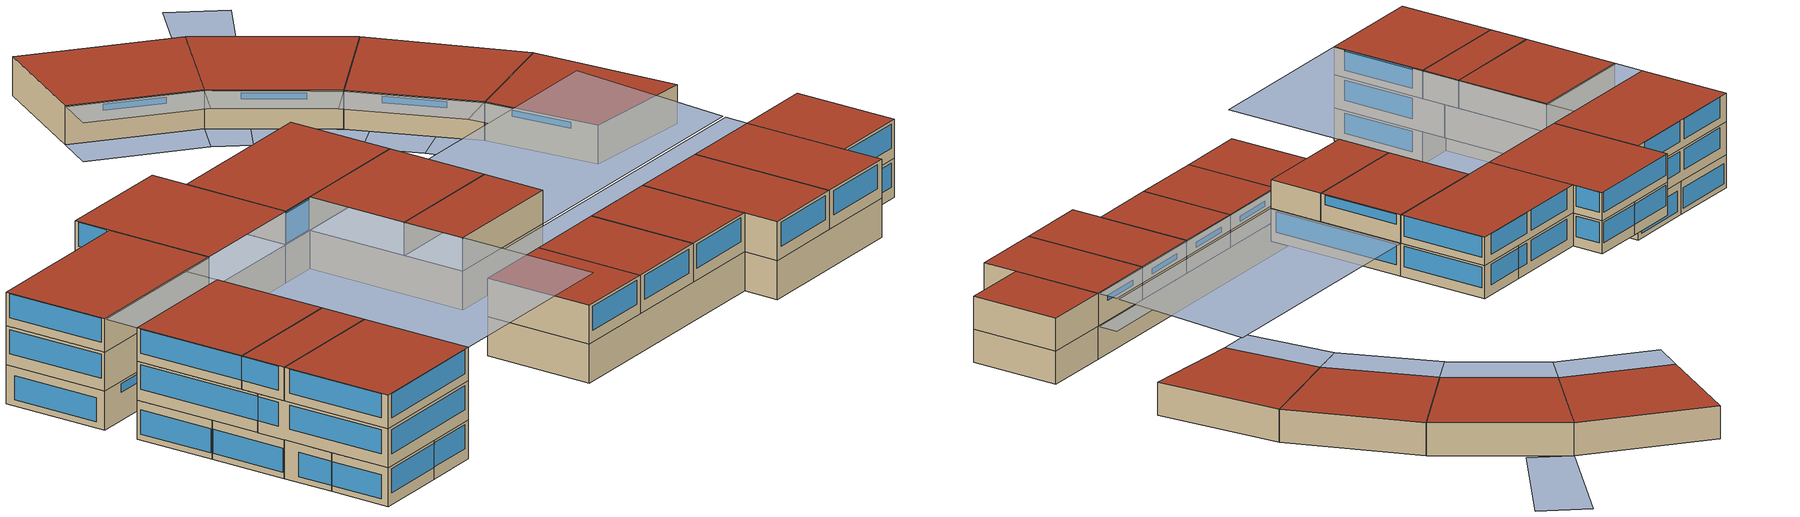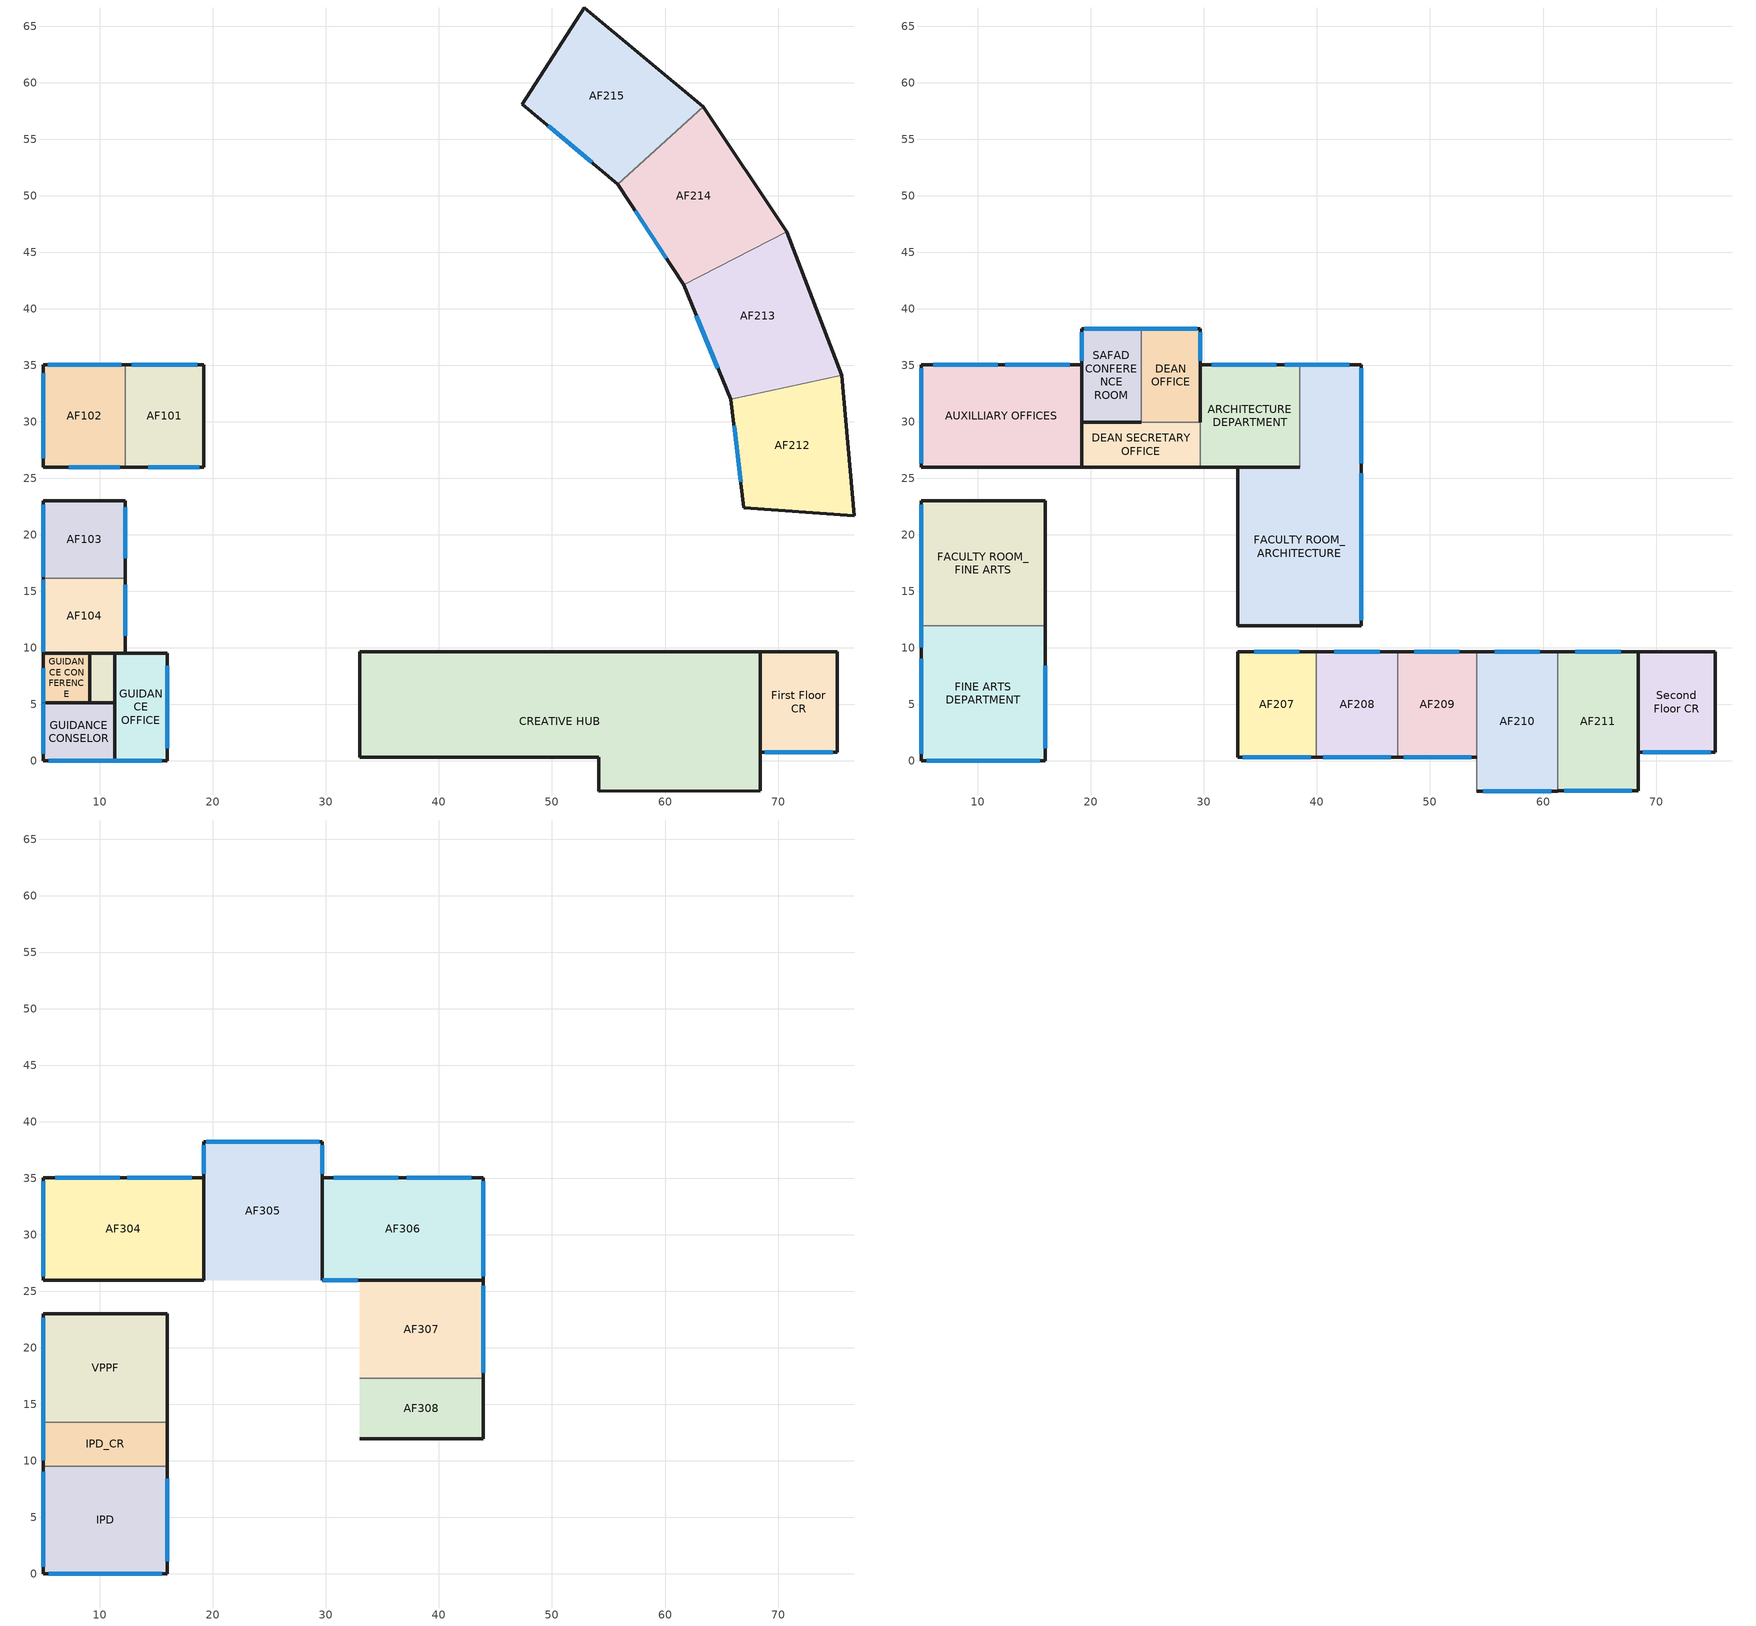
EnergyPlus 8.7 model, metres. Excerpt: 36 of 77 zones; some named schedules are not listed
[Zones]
AF101
 floor ground (SAFAD_ConcreteFloor): 19.18,35.07 19.18,25.99 12.23,25.99 12.23,35.07 z10.39
 wall outside (SAFAD_ConcreteWall): 12.23,25.99 19.18,25.99 19.18,35.07 12.23,35.07 z10.39:13.63
 wall adiabatic (SAFAD_PlyboardWall): 12.23,35.07 12.23,25.99 z10.39:13.63
 window (SAFAD_Window): 18.64,35.07 12.84,35.07 z10.89:12.89; 14.29,25.99 18.79,25.99 z12.73:13.43
 ceiling adiabatic (SAFAD_ConcreteRoof): 12.23,35.07 12.23,25.99 19.18,25.99 19.18,35.07 z13.63
AF102
 floor adiabatic (SAFAD_ConcreteFloor): 12.23,35.07 12.23,25.99 5,25.99 5,35.07 z10.39
 wall outside (SAFAD_ConcreteWall): 12.23,35.07 5,35.07 5,25.99 12.23,25.99 z10.39:13.63
 wall adiabatic (SAFAD_PlyboardWall): 12.23,25.99 12.23,35.07 z10.39:13.63
 window (SAFAD_Window): 11.88,35.07 5.38,35.07 / 5,34.29 5,26.79 z10.89:12.89; 7.26,25.99 11.76,25.99 z12.73:13.43
 ceiling adiabatic (SAFAD_ConcreteRoof): 5,35.07 5,25.99 12.23,25.99 12.23,35.07 z13.63
AF103
 floor adiabatic (SAFAD_ConcreteFloor): 12.23,23.02 12.23,16.15 5,16.15 5,23.02 z10.39
 wall outside (SAFAD_ConcreteWall): 12.23,16.15 12.23,23.02 5,23.02 5,16.15 z10.39:13.63
 wall adiabatic (SAFAD_PlyboardWall): 5,16.15 12.23,16.15 z10.39:13.63
 window (SAFAD_Window): 12.23,17.94 12.23,22.44 z12.73:13.43; 5,22.68 5,16.28 z10.89:12.89
 ceiling adiabatic (SAFAD_ConcreteRoof): 5,23.02 5,16.15 12.23,16.15 12.23,23.02 z13.63
AF104
 floor adiabatic (SAFAD_ConcreteFloor): 12.23,16.15 12.23,9.55 5,9.55 5,16.15 z10.39
 wall outside (SAFAD_ConcreteWall): 12.23,9.55 12.23,16.15 / 5,16.15 5,9.55 z10.39:13.63
 wall adiabatic (SAFAD_PlyboardWall): 12.23,16.15 5,16.15 / 5,9.55 12.23,9.55 z10.39:13.63
 window (SAFAD_Window): 12.23,11.08 12.23,15.58 z12.73:13.43; 5,16.06 5,9.66 z10.89:12.89
 ceiling adiabatic (SAFAD_ConcreteRoof): 5,16.15 5,9.55 12.23,9.55 12.23,16.15 z13.63
CREATIVE HUB
 floor adiabatic (SAFAD_ConcreteFloor): 68.43,9.66 68.43,-2.66 54.16,-2.66 54.16,0.33 32.98,0.33 32.98,9.66 z10.39
 wall outside (SAFAD_ConcreteWall): 68.43,-2.66 68.43,9.66 32.98,9.66 32.98,0.33 54.16,0.33 54.16,-2.66 68.43,-2.66 z10.39:13.63
 ceiling adiabatic (SAFAD_ConcreteRoof): 32.98,9.66 32.98,0.33 54.16,0.33 54.16,-2.66 68.43,-2.66 68.43,9.66 z13.63
AF215
 floor adiabatic (SAFAD_ConcreteFloor): 63.39,57.88 55.82,51.03 47.37,58.12 52.86,66.62 z10.87
 wall outside (SAFAD_ConcreteWall): 63.39,57.88 52.86,66.62 47.37,58.12 55.82,51.03 z10.87:14.11
 wall adiabatic (SAFAD_PlyboardWall): 55.82,51.03 63.39,57.88 z10.87:14.11
 window (SAFAD_Window): 49.68,56.18 53.51,52.97 z13.37:13.87
 roof outside (SAFAD_ConcreteRoof): 52.86,66.62 47.37,58.12 55.82,51.03 63.39,57.88 z14.11
AF214
 floor adiabatic (SAFAD_ConcreteFloor): 63.39,57.88 70.78,46.8 61.64,42.13 55.82,51.03 z10.87
 wall outside (SAFAD_ConcreteWall): 70.78,46.8 63.39,57.88 / 55.82,51.03 61.64,42.13 z10.87:14.11
 wall adiabatic (SAFAD_PlyboardWall): 61.64,42.13 70.78,46.8 / 63.39,57.88 55.82,51.03 z10.87:14.11
 window (SAFAD_Window): 57.36,48.67 60.1,44.49 z13.37:13.87
 roof outside (SAFAD_ConcreteRoof): 55.82,51.03 61.64,42.13 70.78,46.8 63.39,57.88 z14.11
AF213
 floor adiabatic (SAFAD_ConcreteFloor): 70.78,46.8 75.65,34.15 65.83,32 61.64,42.13 z10.87
 wall outside (SAFAD_ConcreteWall): 75.65,34.15 70.78,46.8 / 61.64,42.13 65.83,32 z10.87:14.11
 wall adiabatic (SAFAD_PlyboardWall): 65.83,32 75.65,34.15 / 70.78,46.8 61.64,42.13 z10.87:14.11
 window (SAFAD_Window): 62.78,39.38 64.69,34.75 z13.37:13.87
 roof outside (SAFAD_ConcreteRoof): 61.64,42.13 65.83,32 75.65,34.15 70.78,46.8 z14.11
AF212
 floor adiabatic (SAFAD_ConcreteFloor): 75.65,34.15 76.74,21.69 66.98,22.39 65.83,32 z10.87
 wall outside (SAFAD_ConcreteWall): 65.83,32 66.98,22.39 76.74,21.69 75.65,34.15 z10.87:14.11
 wall adiabatic (SAFAD_PlyboardWall): 75.65,34.15 65.83,32 z10.87:14.11
 window (SAFAD_Window): 66.1,29.67 66.7,24.71 z13.37:13.87
 roof outside (SAFAD_ConcreteRoof): 65.83,32 66.98,22.39 76.74,21.69 75.65,34.15 z14.11
GUIDANCE OFFICE
 floor adiabatic (SAFAD_ConcreteFloor): 15.95,9.55 15.95,0 11.31,0 11.31,9.55 z10.39
 wall outside (SAFAD_ConcreteWall): 11.31,0 15.95,0 15.95,9.55 11.31,9.55 z10.39:13.63
 wall outside (SAFAD_PlyboardWall): 11.31,9.55 11.31,0 z10.39:13.63
 window (SAFAD_Window): 15.95,1.12 15.95,8.42 / 11.33,0 15.48,0 z11.39:13.39
 roof outside (SAFAD_ConcreteRoof): 11.31,9.55 11.31,0 15.95,0 15.95,9.55 z13.63
CLINIC
 floor adiabatic (SAFAD_ConcreteFloor): 11.31,9.55 11.31,5.17 9.12,5.17 9.12,9.55 z10.39
 wall outside (SAFAD_PlyboardWall): 9.12,5.17 11.31,5.17 11.31,9.55 9.12,9.55 9.12,5.17 z10.39:13.63
 roof outside (SAFAD_ConcreteRoof): 9.12,9.55 9.12,5.17 11.31,5.17 11.31,9.55 z13.63
GUIDANCE CONFERENCE
 floor adiabatic (SAFAD_ConcreteFloor): 9.12,9.55 9.12,5.17 5,5.17 5,9.55 z10.39
 wall outside (SAFAD_PlyboardWall): 5,5.17 9.12,5.17 9.12,9.55 5,9.55 z10.39:13.63
 wall outside (SAFAD_ConcreteWall): 5,9.55 5,5.17 z10.39:13.63
 window (SAFAD_Window): 5,8.21 5,5.21 z10.89:12.89
 roof outside (SAFAD_ConcreteRoof): 5,9.55 5,5.17 9.12,5.17 9.12,9.55 z13.63
GUIDANCE CONSELOR
 floor adiabatic (SAFAD_ConcreteFloor): 11.31,5.17 11.31,0 5,0 5,5.17 z10.39
 wall outside (SAFAD_PlyboardWall): 11.31,0 11.31,5.17 5,5.17 z10.39:13.63
 wall outside (SAFAD_ConcreteWall): 5,5.17 5,0 11.31,0 z10.39:13.63
 window (SAFAD_Window): 5.48,0 11.3,0 z11.39:13.39; 5,5.13 5,0.63 z10.89:12.89
 roof outside (SAFAD_ConcreteRoof): 5,5.17 5,0 11.31,0 11.31,5.17 z13.63
First Floor CR
 floor ground (SAFAD_ConcreteFloor): 75.22,9.66 75.22,0.77 68.43,0.77 68.43,9.66 z10.39
 wall outside (SAFAD_ConcreteWall): 68.43,0.77 75.22,0.77 75.22,9.66 68.43,9.66 z10.39:13.63
 wall adiabatic (SAFAD_PlyboardWall): 68.43,9.66 68.43,0.77 z10.39:13.63
 window (SAFAD_Window): 68.82,0.77 74.82,0.77 z11.39:13.39
 roof outside (SAFAD_ConcreteRoof): 68.43,9.66 68.43,0.77 75.22,0.77 75.22,9.66 z13.63
AF211
 floor adiabatic (SAFAD_ConcreteFloor): 68.43,9.66 68.43,-2.66 61.29,-2.66 61.29,9.66 z13.63
 wall outside (SAFAD_ConcreteWall): 61.29,-2.66 68.43,-2.66 68.43,9.66 61.29,9.66 z13.63:16.87
 wall adiabatic (SAFAD_PlyboardWall): 61.29,9.66 61.29,-2.66 z13.63:16.87
 window (SAFAD_Window): 66.86,9.66 62.86,9.66 z15.63:16.13; 61.86,-2.66 67.86,-2.66 z14.63:16.63
 roof outside (SAFAD_ConcreteRoof): 61.29,9.66 61.29,-2.66 68.43,-2.66 68.43,9.66 z16.87
AF210
 floor adiabatic (SAFAD_ConcreteFloor): 61.29,9.66 61.29,-2.66 54.16,-2.66 54.16,9.66 z13.63
 wall outside (SAFAD_ConcreteWall): 54.16,-2.66 61.29,-2.66 / 61.29,9.66 54.16,9.66 z13.63:16.87
 wall adiabatic (SAFAD_PlyboardWall): 61.29,-2.66 61.29,9.66 / 54.16,9.66 54.16,-2.66 z13.63:16.87
 window (SAFAD_Window): 59.73,9.66 55.73,9.66 z15.63:16.13; 54.73,-2.66 60.73,-2.66 z14.63:16.63
 roof outside (SAFAD_ConcreteRoof): 54.16,9.66 54.16,-2.66 61.29,-2.66 61.29,9.66 z16.87
AF209
 floor adiabatic (SAFAD_ConcreteFloor): 54.16,9.66 54.16,0.33 47.16,0.33 47.16,9.66 z13.63
 wall outside (SAFAD_ConcreteWall): 54.16,9.66 47.16,9.66 / 47.16,0.33 54.16,0.33 z13.63:16.87
 wall adiabatic (SAFAD_PlyboardWall): 54.16,0.33 54.16,9.66 / 47.16,9.66 47.16,0.33 z13.63:16.87
 window (SAFAD_Window): 52.59,9.66 48.59,9.66 z15.63:16.13; 47.66,0.33 53.66,0.33 z14.63:16.63
 roof outside (SAFAD_ConcreteRoof): 47.16,9.66 47.16,0.33 54.16,0.33 54.16,9.66 z16.87
AF208
 floor adiabatic (SAFAD_ConcreteFloor): 47.16,9.66 47.16,0.33 39.93,0.33 39.93,9.66 z13.63
 wall outside (SAFAD_ConcreteWall): 47.16,9.66 39.93,9.66 / 39.93,0.33 47.16,0.33 z13.63:16.87
 wall adiabatic (SAFAD_PlyboardWall): 47.16,0.33 47.16,9.66 / 39.93,9.66 39.93,0.33 z13.63:16.87
 window (SAFAD_Window): 45.54,9.66 41.54,9.66 z15.63:16.13; 40.55,0.33 46.55,0.33 z14.63:16.63
 roof outside (SAFAD_ConcreteRoof): 39.93,9.66 39.93,0.33 47.16,0.33 47.16,9.66 z16.87
AF207
 floor adiabatic (SAFAD_ConcreteFloor): 39.93,9.66 39.93,0.33 32.98,0.33 32.98,9.66 z13.63
 wall outside (SAFAD_ConcreteWall): 39.93,9.66 32.98,9.66 32.98,0.33 39.93,0.33 z13.63:16.87
 wall adiabatic (SAFAD_PlyboardWall): 39.93,0.33 39.93,9.66 z13.63:16.87
 window (SAFAD_Window): 38.45,9.66 34.45,9.66 z15.63:16.13; 33.45,0.33 39.45,0.33 z14.63:16.63
 roof outside (SAFAD_ConcreteRoof): 32.98,9.66 32.98,0.33 39.93,0.33 39.93,9.66 z16.87
FINE ARTS DEPARTMENT
 floor adiabatic (SAFAD_ConcreteFloor): 15.95,11.95 15.95,0 5,0 5,11.95 z13.63
 wall outside (SAFAD_ConcreteWall): 5,11.95 5,0 15.95,0 15.95,11.95 z13.63:16.87
 wall adiabatic (SAFAD_PlyboardWall): 15.95,11.95 5,11.95 z13.63:16.87
 window (SAFAD_Window): 5.48,0 15.48,0 / 15.95,1.12 15.95,8.42 / 5,11.94 5,10.07 / 5,9.03 5,0.63 z14.63:16.63
 ceiling adiabatic (SAFAD_ConcreteRoof): 5,11.95 5,0 15.95,0 15.95,11.95 z16.87
FACULTY ROOM_FINE ARTS
 floor adiabatic (SAFAD_ConcreteFloor): 15.95,23.02 15.95,11.95 5,11.95 5,23.02 z13.63
 wall outside (SAFAD_ConcreteWall): 15.95,11.95 15.95,23.02 5,23.02 5,11.95 z13.63:16.87
 wall adiabatic (SAFAD_PlyboardWall): 5,11.95 15.95,11.95 z13.63:16.87
 window (SAFAD_Window): 5,22.68 5,11.96 z14.63:16.63
 ceiling adiabatic (SAFAD_ConcreteRoof): 5,23.02 5,11.95 15.95,11.95 15.95,23.02 z16.87
DEAN OFFICE
 floor adiabatic (SAFAD_ConcreteFloor): 29.66,38.25 29.66,29.99 24.46,29.99 24.46,38.25 z13.63
 wall outside (SAFAD_ConcreteWall): 29.66,29.99 29.66,38.25 24.46,38.25 z13.63:16.87
 wall adiabatic (SAFAD_ConcreteWall): 24.46,38.25 24.46,29.99 29.66,29.99 z13.63:16.87
 window (SAFAD_Window): 29.42,38.25 24.47,38.25 / 29.66,35.41 29.66,37.91 z14.63:16.63
 ceiling adiabatic (SAFAD_ConcreteRoof): 24.46,38.25 24.46,29.99 29.66,29.99 29.66,38.25 z16.87
SAFAD CONFERENCE ROOM
 floor adiabatic (SAFAD_ConcreteFloor): 24.46,38.25 24.46,29.99 19.18,29.99 19.18,38.25 z13.63
 wall outside (SAFAD_ConcreteWall): 24.46,38.25 19.18,38.25 19.18,29.99 24.46,29.99 z13.63:16.87
 wall adiabatic (SAFAD_ConcreteWall): 24.46,29.99 24.46,38.25 z13.63:16.87
 window (SAFAD_Window): 24.45,38.25 19.42,38.25 / 19.18,37.91 19.18,35.41 z14.63:16.63
 ceiling adiabatic (SAFAD_ConcreteRoof): 19.18,38.25 19.18,29.99 24.46,29.99 24.46,38.25 z16.87
DEAN SECRETARY OFFICE
 floor adiabatic (SAFAD_ConcreteFloor): 29.66,29.99 29.66,25.99 19.18,25.99 19.18,29.99 z13.63
 wall outside (SAFAD_ConcreteWall): 19.18,29.99 19.18,25.99 29.66,25.99 z13.63:16.87
 wall adiabatic (SAFAD_ConcreteWall): 29.66,25.99 29.66,29.99 19.18,29.99 z13.63:16.87
 ceiling adiabatic (SAFAD_ConcreteRoof): 19.18,29.99 19.18,25.99 29.66,25.99 29.66,29.99 z16.87
ARCHITECTURE DEPARTMENT
 floor adiabatic (SAFAD_ConcreteFloor): 38.47,35.07 38.47,25.99 29.66,25.99 29.66,35.07 z13.63
 wall outside (SAFAD_PlyboardWall): 29.66,25.99 38.47,25.99 z13.63:16.87
 wall outside (SAFAD_ConcreteWall): 38.47,35.07 29.66,35.07 z13.63:16.87
 wall adiabatic (SAFAD_PlyboardWall): 29.66,35.07 29.66,25.99 / 38.47,25.99 38.47,35.07 z13.63:16.87
 window (SAFAD_Window): 36.41,35.07 30.71,35.07 / 38.45,35.07 37.15,35.07 z14.63:16.63
 ceiling adiabatic (SAFAD_ConcreteRoof): 29.66,35.07 29.66,25.99 38.47,25.99 38.47,35.07 z16.87
FACULTY ROOM_ARCHITECTURE
 floor adiabatic (SAFAD_ConcreteFloor): 43.9,35.07 43.9,25.99 38.47,25.99 38.47,35.07 z13.63; 43.9,25.99 43.9,11.95 32.98,11.95 32.98,25.99 z13.63
 wall outside (SAFAD_ConcreteWall): 32.98,25.99 32.98,11.95 43.9,11.95 43.9,25.99 43.9,35.07 38.47,35.07 z13.63:16.87
 wall adiabatic (SAFAD_PlyboardWall): 38.47,35.07 38.47,25.99 32.98,25.99 z13.63:16.87
 window (SAFAD_Window): 43.9,12.47 43.9,25.47 / 42.85,35.07 38.47,35.07 / 43.9,26.33 43.9,34.73 z14.63:16.63
 ceiling adiabatic (SAFAD_ConcreteRoof): 38.47,35.07 38.47,25.99 43.9,25.99 43.9,35.07 z16.87; 32.98,25.99 32.98,11.95 43.9,11.95 43.9,25.99 z16.87
AUXILLIARY OFFICES
 floor adiabatic (SAFAD_ConcreteFloor): 19.18,35.07 19.18,25.99 5,25.99 5,35.07 z13.63
 wall outside (SAFAD_ConcreteWall): 19.18,35.07 5,35.07 5,25.99 19.18,25.99 z13.63:16.87
 wall adiabatic (SAFAD_ConcreteWall): 19.18,25.99 19.18,35.07 z13.63:16.87
 window (SAFAD_Window): 11.74,35.07 6.04,35.07 / 18.14,35.07 12.44,35.07 / 5,34.73 5,26.33 z14.63:16.63
 ceiling adiabatic (SAFAD_ConcreteRoof): 5,35.07 5,25.99 19.18,25.99 19.18,35.07 z16.87
Second Floor CR
 floor ground (SAFAD_ConcreteFloor): 75.22,9.66 75.22,0.77 68.43,0.77 68.43,9.66 z13.63
 wall outside (SAFAD_ConcreteWall): 68.43,0.77 75.22,0.77 75.22,9.66 68.43,9.66 z13.63:16.87
 wall adiabatic (SAFAD_PlyboardWall): 68.43,9.66 68.43,0.77 z13.63:16.87
 window (SAFAD_Window): 68.82,0.77 74.82,0.77 z14.63:16.63
 roof outside (SAFAD_ConcreteRoof): 68.43,9.66 68.43,0.77 75.22,0.77 75.22,9.66 z16.87
AF304
 floor adiabatic (SAFAD_ConcreteFloor): 19.18,35.07 19.18,25.99 5,25.99 5,35.07 z16.87
 wall outside (SAFAD_ConcreteWall): 19.18,35.07 5,35.07 5,25.99 19.18,25.99 z16.87:19.65
 wall adiabatic (SAFAD_PlyboardWall): 19.18,25.99 19.18,35.07 z16.87:19.65
 window (SAFAD_Window): 11.74,35.07 6.04,35.07 / 18.14,35.07 12.44,35.07 / 5,34.73 5,26.33 z17.62:19.62
 roof outside (SAFAD_ConcreteRoof): 5,35.07 5,25.99 19.18,25.99 19.18,35.07 z19.65
AF306
 floor adiabatic (SAFAD_ConcreteFloor): 43.9,35.07 43.9,25.99 29.66,25.99 29.66,35.07 z16.87
 wall outside (SAFAD_PlyboardWall): 29.66,25.99 43.9,25.99 z16.87:19.65
 wall outside (SAFAD_ConcreteWall): 43.9,25.99 43.9,35.07 29.66,35.07 z16.87:19.65
 wall adiabatic (SAFAD_PlyboardWall): 29.66,35.07 29.66,25.99 z16.87:19.65
 window (SAFAD_Window): 42.85,35.07 37.15,35.07 / 36.41,35.07 30.71,35.07 / 43.9,26.33 43.9,34.73 z17.62:19.62; 29.74,25.99 32.82,25.99 z16.95:19.56
 roof outside (SAFAD_ConcreteRoof): 29.66,35.07 29.66,25.99 43.9,25.99 43.9,35.07 z19.65
VPPF
 floor adiabatic (SAFAD_ConcreteFloor): 15.95,23.02 15.95,13.44 5,13.44 5,23.02 z16.87
 wall outside (SAFAD_ConcreteWall): 15.95,13.44 15.95,23.02 5,23.02 5,13.44 z16.87:19.65
 wall adiabatic (SAFAD_PlyboardWall): 5,13.44 15.95,13.44 z16.87:19.65
 window (SAFAD_Window): 5,22.68 5,13.44 z17.62:19.62
 roof outside (SAFAD_ConcreteRoof): 5,23.02 5,13.44 15.95,13.44 15.95,23.02 z19.65
IPD_CR
 floor adiabatic (SAFAD_ConcreteFloor): 15.95,13.44 15.95,9.55 5,9.55 5,13.44 z16.87
 wall outside (SAFAD_ConcreteWall): 15.95,9.55 15.95,13.44 / 5,13.44 5,9.55 z16.87:19.65
 wall adiabatic (SAFAD_PlyboardWall): 15.95,13.44 5,13.44 / 5,9.55 15.95,9.55 z16.87:19.65
 window (SAFAD_Window): 5,13.43 5,10.07 z17.62:19.62
 roof outside (SAFAD_ConcreteRoof): 5,13.44 5,9.55 15.95,9.55 15.95,13.44 z19.65
IPD
 floor adiabatic (SAFAD_ConcreteFloor): 15.95,9.55 15.95,0 5,0 5,9.55 z16.87
 wall outside (SAFAD_ConcreteWall): 5,9.55 5,0 15.95,0 15.95,9.55 z16.87:19.65
 wall adiabatic (SAFAD_PlyboardWall): 15.95,9.55 5,9.55 z16.87:19.65
 window (SAFAD_Window): 5.48,0 15.48,0 / 15.95,1.12 15.95,8.42 / 5,9.03 5,0.63 z17.62:19.62
 roof outside (SAFAD_ConcreteRoof): 5,9.55 5,0 15.95,0 15.95,9.55 z19.65
AF307
 floor adiabatic (SAFAD_ConcreteFloor): 43.9,25.99 43.9,17.32 32.98,17.32 32.98,25.99 z16.87
 wall outside (SAFAD_ConcreteWall): 43.9,17.32 43.9,25.99 z16.87:19.65
 wall adiabatic (SAFAD_PlyboardWall): 43.9,25.99 32.98,25.99 / 32.98,17.32 43.9,17.32 z16.87:19.65
 window (SAFAD_Window): 43.9,17.81 43.9,25.49 z18.62:19.56
 roof outside (SAFAD_ConcreteRoof): 32.98,25.99 32.98,17.32 43.9,17.32 43.9,25.99 z19.65
AF308
 floor adiabatic (SAFAD_ConcreteFloor): 43.9,17.32 43.9,11.95 32.98,11.95 32.98,17.32 z16.87
 wall outside (SAFAD_ConcreteWall): 32.98,11.95 43.9,11.95 43.9,17.32 z16.87:19.65
 wall adiabatic (SAFAD_PlyboardWall): 43.9,17.32 32.98,17.32 z16.87:19.65
 roof outside (SAFAD_ConcreteRoof): 32.98,17.32 32.98,11.95 43.9,11.95 43.9,17.32 z19.65
AF305
 floor ground (SAFAD_ConcreteFloor): 29.66,38.25 29.66,25.99 19.18,25.99 19.18,38.25 z16.87
 wall outside (SAFAD_ConcreteWall): 29.66,25.99 29.66,38.25 19.18,38.25 19.18,25.99 z16.87:19.65
 window (SAFAD_Window): 29.42,38.25 19.42,38.25 / 29.66,35.41 29.66,37.91 / 19.18,37.91 19.18,35.41 z17.62:19.62
 roof outside (SAFAD_ConcreteRoof): 19.18,38.25 19.18,25.99 29.66,25.99 29.66,38.25 z19.65
shading: 24.42,29.99 24.57,29.74 / 24.42,34.25 24.57,34 z17.88:18.07; 32.98,11.66 32.98,9.66 68.43,9.66 68.43,11.66 z16.87; 32.98,11.66 32.98,9.66 68.43,9.66 68.43,11.66 z13.63; 47.37,58.12 45.47,55.18 53.22,48.68 55.82,51.03 z14.11; 53.22,48.68 58.52,40.54 61.64,42.13 55.82,51.03 z14.11; 58.52,40.54 62.41,31.25 65.83,32 61.64,42.13 z14.11; 62.41,31.25 63.48,22.39 66.98,22.39 65.83,32 z14.11; 47.37,58.12 45.47,55.18 53.22,48.68 55.82,51.03 z10.87; 55.3,46.15 59.45,38.97 62.65,40.38 58.07,48.29 z10.87; 59.45,38.97 61.36,34.51 64.67,35.67 62.65,40.38 z10.87; 61.36,34.51 62.62,30.58 66.04,31.32 64.67,35.67 z10.87; 62.62,30.58 63.27,25.97 66.7,26.64 66.04,31.32 z10.87; 63.27,25.97 63.48,22.39 66.98,22.39 66.7,26.64 z10.87; 53.22,48.68 55.3,46.15 58.07,48.29 55.82,51.03 z10.87; 5,25.99 5,23.02 15.95,23.02 15.95,25.99 z19.65; 15.95,25.99 15.95,0 32.98,0 32.98,25.99 z19.65; 63.39,57.88 66.13,54.52 75.63,61.85 72.29,65.93 z10.87; 43.9,25.99 43.9,11.95 68.45,11.95 69.46,25.99 z16.87
[Building]
SAFAD Building: North Axis {deg}=0; Terrain=City; Loads Convergence Tolerance Value=0.04; Temperature Convergence Tolerance Value {deltaC}=0.4; Solar Distribution=FullInteriorAndExterior; Maximum Number of Warmup Days=25; Minimum Number of Warmup Days=6
[Site:Location]
Cebu City: Latitude {deg}=10.35; Longitude {deg}=123.91; Time Zone {hr}=8; Elevation {m}=75
[Site:GroundTemperature:BuildingSurface]
18, 18, 18, 18, 18, 18, 18, 18, 18, 18, 18, 18
[Material] Roughness=MediumSmooth
Name | Thickness {m} | Conductivity {W/m-K} | Density {kg/m3} | Specific Heat {J/kg-K}
SAFAD Concrete | 0.25 | 1.33 | 2000 | 1000
SAFAD Plywood | 0.0127 | 0.13 | 500 | 1600
[Material:AirGap]
SAFAD_AirPlyboard: Thermal Resistance {m2-K/W}=0.18
[WindowMaterial:Glazing] Optical Data Type=SpectralAverage; Thickness {m}=0.003; Solar Transmittance at Normal Incidence=0.645; Front Side Solar Reflectance at Normal Incidence=0.062; Back Side Solar Reflectance at Normal Incidence=0.062; Front Side Visible Reflectance at Normal Incidence=0.065; Back Side Visible Reflectance at Normal Incidence=0.06; Infrared Transmittance at Normal Incidence=0; Front Side Infrared Hemispherical Emissivity=0.84; Back Side Infrared Hemispherical Emissivity=0.84; Conductivity {W/m-K}=0.9
Name | Visible Transmittance at Normal Incidence
Bronze 3mm | 0.1
AF305 | 0.685
[Construction]
SAFAD_ConcreteWall; SAFAD_ConcreteFloor; SAFAD_ConcreteRoof: SAFAD Concrete
SAFAD_PlyboardWall: SAFAD Plywood, SAFAD_AirPlyboard, SAFAD Plywood
SAFAD_Window: Bronze 3mm
[Zone]
AF101: 52.3091, 67.4617, 4.36, 1
AF102: 38.1291, 67.4617, 4.36, 1
AF103: 38.1291, 55.415, 4.36, 1
AF104: 45.3591, 41.9386, 4.36, 1
CREATIVE HUB: 101.557, 29.7357, 4.36, 1
AF211: 101.557, 29.7357, 7.6, 1
AF210: 87.2869, 29.7357, 7.6, 1
AF209: 80.2937, 32.7257, 7.6, 1
AF208: 73.0552, 32.7257, 7.6, 1
AF207: 66.1069, 32.7257, 7.6, 1
FINE ARTS DEPARTMENT: 49.0791, 32.3917, 7.6, 1
FACULTY ROOM_FINE ARTS: 38.1291, 55.415, 7.6, 1
AF215: 85.9928, 99.0077, 7.6, 1
AF214: 94.7677, 74.5234, 7.6, 1
AF213; AF212: 108.779, 66.5391, 7.6, 1
DEAN OFFICE: 62.79403, 62.3784, 7.6, 1
SAFAD CONFERENCE ROOM: 57.594, 70.6409, 7.6, 1
DEAN SECRETARY OFFICE: 62.79403, 58.3856, 7.6, 1
ARCHITECTURE DEPARTMENT: 62.79403, 67.4617, 7.6, 1
FACULTY ROOM_ARCHITECTURE: 66.1069, 44.3425, 7.6, 1
AUXILLIARY OFFICES: 38.1291, 58.3856, 7.6, 1
AF304: 38.1291, 67.4617, 10.84, 1
AF306: 62.79403, 67.4617, 10.84, 1
VPPF: 49.0791, 45.8296, 10.84, 1
IPD_CR: 49.0791, 41.9379, 10.84, 1
IPD: 49.0791, 32.3917, 10.84, 1
AF307: 77.029, 58.3856, 10.84, 1
AF308: 66.1069, 49.708, 6.48, 1
GUIDANCE OFFICE: -15.7427, -22.3456, 10.39, 1
CLINIC: -17.6886, -11.9107, 10.39, 1
GUIDANCE CONFERENCE: -20.9637, -15.5534, 10.39, 1
GUIDANCE CONSELOR: -26.3017, -19.4455, 10.39, 1
First Floor CR; Second Floor CR: 37.4207, -26.9248, 10.39, 1
AF305: -5.74373, 1.864806, 16.87, 1
[People] Number of People Calculation Method=People; Number of People=100; Fraction Radiant=0.46; Sensible Heat Fraction=0.61; Activity Level Schedule=AssumptionActivitySchedule; Carbon Dioxide Generation Rate {m3/s-W}=3.82e-08; Enable ASHRAE 55 Comfort Warnings=No; Mean Radiant Temperature Calculation Type=ZoneAveraged; Clothing Insulation Calculation Method=ClothingInsulationSchedule
Name | Zone or ZoneList | Number of People Schedule
AF101_Occupancy | AF101 | AF101Occupants
AF102_Occupancy | AF102 | AF102Occupants
AF103_Occupancy | AF103 | AF103Occupants
AF104_Occupancy | AF104 | AF104Occupants
AF211_Occupancy | AF211 | AF211Occupants
AF210_Occupancy | AF210 | AF210Occupants
AF209_Occupancy | AF209 | AF209Occupants
AF208_Occupancy | AF208 | AF208Occupants
AF207_Occupancy | AF207 | AF207Occupants
AF215_Occupancy | AF215 | AF215Occupants
AF214_Occupancy | AF214 | AF214Occupants
AF213_Occupancy | AF213 | AF213Occupants
AF212_Occupancy | AF212 | AF212Occupants
AF304_Occupancy | AF304 | AF304Occupants
AF306_Occupancy | AF306 | AF306Occupants
AF307_Occupancy | AF307 | AF307Occupants
AF308_Occupancy | AF308 | AF308Occupants
AF305_Occupancy | AF305 | AF305Occupants
[Lights] Design Level Calculation Method=LightingLevel; Return Air Fraction Calculated from Plenum Temperature=No
Name | Zone or ZoneList | Schedule | Lighting Level {W} | Return Air Fraction | Fraction Radiant | Fraction Visible | Fraction Replaceable
AF101_Lighting | AF101 | AF101ACUSchedule | 216 | 0 | 0.27 | 0.23 | 0
AF102_Lighting | AF102 | AF102ACUSchedule | 216 | 0 | 0.27 | 0.23 | 0
AF103_Lighting | AF103 | AF103ACUSchedule | 216 | 0 | 0.27 | 0.23 | 0
AF104_Lighting | AF104 | AF104ACUSchedule | 216 | 0 | 0.27 | 0.23 | 0
AF207_Lighting_T5 | AF207 | AF207ACUSchedule | 216 | 0 | 0.27 | 0.23 | 0
AF207_Lighting_CFLPinlight | AF207 | AF207ACUSchedule | 27 | 0.86 | 0.04 | 0.1 | 0
AF208_Lighting_T5 | AF208 | AF208ACUSchedule | 216 | 0 | 0.27 | 0.23 | 0
AF208_Lighting_CFLPinlight | AF208 | AF208ACUSchedule | 27 | 0.86 | 0.04 | 0.1 | 0
AF209_Lighting_T5 | AF209 | AF209ACUSchedule | 216 | 0 | 0.27 | 0.23 | 0
AF209_Lighting_CFLPinlight | AF209 | AF209ACUSchedule | 27 | 0.86 | 0.04 | 0.1 | 0
AF210_Lighting_T5 | AF210 | AF210ACUSchedule | 288 | 0 | 0.27 | 0.23 | 0
AF210_Lighting_CFLPinlight | AF210 | AF210ACUSchedule | 27 | 0.86 | 0.04 | 0.1 | 0
AF211_Lighting_T5 | AF211 | AF211ACUSchedule | 288 | 0 | 0.27 | 0.23 | 0
AF211_Lighting_CFLPinlight | AF211 | AF211ACUSchedule | 27 | 0.86 | 0.04 | 0.1 | 0
AF212_Lighting_T5 | AF212 | AF212ACUSchedule | 648 | 0 | 0.27 | 0.23 | 0
AF212_Lighting_CFLPinlight | AF212 | AF212ACUSchedule | 15 | 0.86 | 0.04 | 0.1 | 0
AF213_Lighting_T5 | AF213 | AF213ACUSchedule | 648 | 0 | 0.27 | 0.23 | 0
AF213_Lighting_CFLPinlight | AF213 | AF213ACUSchedule | 15 | 0.86 | 0.04 | 0.1 | 0
AF214_Lighting_T5 | AF214 | AF214ACUSchedule | 790 | 0 | 0.27 | 0.23 | 0
AF214_Lighting_CFLPinlight | AF214 | AF214ACUSchedule | 18 | 0.86 | 0.04 | 0.1 | 0
AF215_Lighting_T5 | AF215 | AF215ACUSchedule | 790 | 0 | 0.27 | 0.23 | 0
AF215_Lighting_CFLPinlight | AF215 | AF215ACUSchedule | 18 | 0.86 | 0.04 | 0.1 | 0
AF304_Lighting_T5 | AF304 | AF304ACUSchedule | 864 | 0 | 0.27 | 0.23 | 0
AF304_Lighting_CFLPinlight | AF304 | AF304ACUSchedule | 27 | 0.86 | 0.04 | 0.1 | 0
AF305_Lighting_T5 | AF305 | AF305ACUSchedule | 624 | 0 | 0.27 | 0.23 | 0
AF305_Lighting_CFLPinlight | AF305 | AF305ACUSchedule | 27 | 0.86 | 0.04 | 0.1 | 0
AF306_Lighting_T5 | AF306 | AF306ACUSchedule | 768 | 0 | 0.27 | 0.23 | 0
AF306_Lighting_CFLPinlight | AF306 | AF306ACUSchedule | 27 | 0.86 | 0.04 | 0.1 | 0
AF307_Lighting_T5 | AF307 | AF307ACUSchedule | 624 | 0 | 0.27 | 0.23 | 0
AF307_Lighting_CFLPinlight | AF307 | AF307ACUSchedule | 27 | 0.86 | 0.04 | 0.1 | 0
AF308_Lighting_T5 | AF308 | AF308ACUSchedule | 624 | 0 | 0.27 | 0.23 | 0
AF308_Lighting_CFLPinlight | AF308 | AF308ACUSchedule | 27 | 0.86 | 0.04 | 0.1 | 0
Guidance Conference_Lighting_T5 | GUIDANCE CONFERENCE | SAFADOffices_Schedule | 144 | 0 | 0.27 | 0.23 | 1
Clinic_Lighting_T5 | CLINIC | SAFADOffices_Schedule | 36 | 0 | 0.27 | 0.23 | 1
Guidance Counselor_Lighting_T5; Guidance CR_Lighting_T5 | GUIDANCE CONSELOR | SAFADOffices_Schedule | 36 | 0 | 0.27 | 0.23 | 1
Guidance Office_Lighting_T5 | GUIDANCE OFFICE | SAFADOffices_Schedule | 36 | 0 | 0.27 | 0.23 | 1
Creative Hub_Lighting_T5 | CREATIVE HUB | SAFADOffices_Schedule | 1440 | 0 | 0.27 | 0.23 | 1
Creative Hub Office_Lighting_T5 | CREATIVE HUB | SAFADOffices_Schedule | 72 | 0 | 0.27 | 0.23 | 1
Creative Hub Discussion Room_Lighting_T5 | CREATIVE HUB | SAFADOffices_Schedule | 144 | 0 | 0.27 | 0.23 | 1
Fine Arts Dept_Lighting_T5 | FINE ARTS DEPARTMENT | SAFADOffices_Schedule | 216 | 0 | 0.27 | 0.23 | 1
Fine Arts Faculty_Lighting_T5 | FACULTY ROOM_FINE ARTS | SAFADOffices_Schedule | 684 | 0 | 0.27 | 0.23 | 1
Architecture Faculty_Lighting_T5 | FACULTY ROOM_ARCHITECTURE | SAFADOffices_Schedule | 720 | 0 | 0.27 | 0.23 | 1
Architecture Faculty_Lighting_CFLPinlight | FACULTY ROOM_ARCHITECTURE | SAFADOffices_Schedule | 18 | 0.86 | 0.04 | 0.1 | 0
Guidance CR_Lighting_CFLPinlight | GUIDANCE CONSELOR | SAFADOffices_Schedule | 9 | 0.86 | 0.04 | 0.1 | 0
Architecture Dept_Lighting_T5 | ARCHITECTURE DEPARTMENT | SAFADOffices_Schedule | 288 | 0 | 0.27 | 0.23 | 1
Architecture Dept_Lighting_CFLPinlight | ARCHITECTURE DEPARTMENT | SAFADOffices_Schedule | 45 | 0.86 | 0.04 | 0.1 | 0
Dean Secretary_Lighting_T5 | DEAN SECRETARY OFFICE | SAFADOffices_Schedule | 144 | 0 | 0.27 | 0.23 | 1
Dean Secretary_Lighting_CFLPinlight | DEAN SECRETARY OFFICE | SAFADOffices_Schedule | 36 | 0.86 | 0.04 | 0.1 | 0
SAFAD Conference Room_Lighting_T5 | SAFAD CONFERENCE ROOM | SAFADOffices_Schedule | 72 | 0 | 0.27 | 0.23 | 1
SAFAD Conference_Lighting_CFLPinlight | SAFAD CONFERENCE ROOM | SAFADOffices_Schedule | 54 | 0.86 | 0.04 | 0.1 | 0
Dean Office_Lighting_T5 | DEAN OFFICE | SAFADOffices_Schedule | 72 | 0 | 0.27 | 0.23 | 1
Dean Office_Lighting_CFLPinlight | DEAN OFFICE | SAFADOffices_Schedule | 54 | 0.86 | 0.04 | 0.1 | 0
Auxilliary Offices_Lighting_T5 | AUXILLIARY OFFICES | SAFADOffices_Schedule | 576 | 0 | 0.27 | 0.23 | 1
Auxilliary Offices_Lighting_CFLPinlight | AUXILLIARY OFFICES | SAFADOffices_Schedule | 27 | 0.86 | 0.04 | 0.1 | 0
IPD_Lighting_T5 | IPD | SAFADOffices_Schedule | 792 | 0 | 0.27 | 0.23 | 1
IPD_Lighting_120w | IPD | SAFADOffices_Schedule | 360 | 0 | 0.27 | 0.23 | 1
VPPF_Lighting_T5 | VPPF | SAFADOffices_Schedule | 216 | 0 | 0.27 | 0.23 | 1
IPD CR_Lighting_T5 | IPD_CR | SAFADOffices_Schedule | 72 | 0 | 0.27 | 0.23 | 1
Second Floor CR_Lighting_T5 | Second Floor CR | SAFADOffices_Schedule | 144 | 0 | 0.27 | 0.23 | 1
Second Floor CR_Lighting_CFLPinlight | AUXILLIARY OFFICES | SAFADOffices_Schedule | 18 | 0.86 | 0.04 | 0.1 | 0
First Floor CR_Lighting_T5 | First Floor CR | SAFADOffices_Schedule | 144 | 0 | 0.27 | 0.23 | 1
[ElectricEquipment] Design Level Calculation Method=EquipmentLevel
Name | Zone or ZoneList | Schedule | Design Level {W}
AF101_PluggedLoads_Fan | AF101 | AF101LightEquipmentSchedule | 120
AF101_PluggedLoads_ProjectorPanasonic | AF101 | AF101ACUSchedule | 300
AF102_PluggedLoads_Fan | AF102 | AF102LightEquipmentSchedule | 120
AF102_PluggedLoads_ProjectorPanasonic | AF102 | AF102ACUSchedule | 300
AF103_PluggedLoads_Fan | AF103 | AF103LightEquipmentSchedule | 120
AF103_PluggedLoads_ProjectorPanasonic | AF103 | AF103ACUSchedule | 300
AF104_PluggedLoads_Fan | AF104 | AF104LightEquipmentSchedule | 120
AF104_PluggedLoads_ProjectorPanasonic | AF104 | AF104ACUSchedule | 300
AF207_PluggedLoads_ProjectorPanasonic | AF207 | AF207ACUSchedule | 300
AF208_PluggedLoads_ProjectorPanasonic | AF208 | AF208ACUSchedule | 300
AF209_PluggedLoads_ProjectorPanasonic | AF209 | AF209ACUSchedule | 300
AF210_PluggedLoads_ProjectorEpson | AF210 | AF210ACUSchedule | 277
AF211_PluggedLoads_ProjectorEpson | AF211 | AF211ACUSchedule | 277
AF212_PluggedLoads_ProjectorPanasonic | AF212 | AF212ACUSchedule | 300
AF213_PluggedLoads_ProjectorPanasonic | AF213 | AF213ACUSchedule | 300
AF214_PluggedLoads_ProjectorSanyo | AF214 | AF214ACUSchedule | 210
AF215_PluggedLoads_ProjectorSanyo | AF215 | AF215ACUSchedule | 210
AF304_PluggedLoads_ProjectorPanasonic | AF304 | AF304ACUSchedule | 300
AF304_PluggedLoads_Fan | AF304 | AF304LightEquipmentSchedule | 240
AF305_PluggedLoads_Fan | AF305 | AF305LightEquipmentSchedule | 180
AF306_PluggedLoads_ProjectorEpson | AF306 | AF306ACUSchedule | 277
AF306_PluggedLoads_Fan | AF306 | AF306LightEquipmentSchedule | 240
AF307_PluggedLoads_Fan | AF307 | AF307LightEquipmentSchedule | 240
AF308_PluggedLoads_Fan | AF308 | AF308LightEquipmentSchedule | 240
Guidance Conference_PluggedLoads_Fan | GUIDANCE CONFERENCE | SAFADOffices_Schedule | 180
Guidance Conference_PluggedLoads_PC | GUIDANCE CONFERENCE | SAFADOffices_Schedule | 400
Clinic_PluggedLoads_Ref | CLINIC | SAFADOffices_Schedule | 77
Guidance Office_PluggedLoads_Fan | GUIDANCE OFFICE | SAFADOffices_Schedule | 60
Creative Hub Office_PluggedLoads_Apple | CREATIVE HUB | SAFADOffices_Schedule | 200
Guidance Conference_PluggedLoads_Printer | GUIDANCE CONFERENCE | SAFADOffices_Schedule | 20
Counselor_PluggedLoads_PC | GUIDANCE CONSELOR | SAFADOffices_Schedule | 100
Fine Arts Dept_PluggedLoads_PC | FINE ARTS DEPARTMENT | SAFADOffices_Schedule | 100
Fine Arts Dept_PluggedLoads_Apple | FINE ARTS DEPARTMENT | SAFADOffices_Schedule | 200
Fine Arts Dept_PluggedLoads_Printer | FINE ARTS DEPARTMENT | SAFADOffices_Schedule | 40
Fine Arts Faculty_PluggedLoads_Projector; Fine Arts Faculty_PluggedLoads_Water Dispenser | FACULTY ROOM_FINE ARTS | SAFADOffices_Schedule | 300
Fine Arts Faculty_PluggedLoads_TV | FACULTY ROOM_FINE ARTS | SAFADOffices_Schedule | 40
Fine Arts Faculty_PluggedLoads_Ref | FACULTY ROOM_FINE ARTS | EverydayON | 77
Architecture Faculty_PluggedLoads_PC | FACULTY ROOM_ARCHITECTURE | SAFADOffices_Schedule | 1300
Architecture Faculty_PluggedLoads_Water Dispenser | FACULTY ROOM_ARCHITECTURE | SAFADOffices_Schedule | 300
Architecture Faculty_PluggedLoads_Ref | FACULTY ROOM_ARCHITECTURE | EverydayON | 77
Architecture Faculty_PluggedLoads_Printer | FACULTY ROOM_ARCHITECTURE | SAFADOffices_Schedule | 20
Architecture Dept_PluggedLoads_PC | ARCHITECTURE DEPARTMENT | SAFADOffices_Schedule | 300
Architecture Dept_PluggedLoads_Apple | ARCHITECTURE DEPARTMENT | SAFADOffices_Schedule | 600
Architecture Dept_PluggedLoads_Printer | ARCHITECTURE DEPARTMENT | SAFADOffices_Schedule | 20
Dean Secretary Office_PluggedLoads_PC | DEAN SECRETARY OFFICE | SAFADOffices_Schedule | 100
Dean Secretary Office_PluggedLoads_Ref | DEAN SECRETARY OFFICE | EverydayON | 77
Dean Secretary Office_PluggedLoads_Printer | DEAN SECRETARY OFFICE | SAFADOffices_Schedule | 40
Conference Room_PluggedLoads_Projector; Conference Room_PluggedLoads_Water Dispenser | SAFAD CONFERENCE ROOM | SAFADOffices_Schedule | 300
Dean Office_PluggedLoads_Apple | DEAN OFFICE | SAFADOffices_Schedule | 200
Auxilliary Offices_PluggedLoads_TV | AUXILLIARY OFFICES | SAFADOffices_Schedule | 40
Auxilliary Offices_PluggedLoads_PC | AUXILLIARY OFFICES | SAFADOffices_Schedule | 500
Auxilliary Offices_PluggedLoads_Apple | AUXILLIARY OFFICES | SAFADOffices_Schedule | 600
IPD_PluggedLoads_PC | IPD | SAFADOffices_Schedule | 900
IPD_PluggedLoads_Fan; IPD_PluggedLoads_Printer | IPD | SAFADOffices_Schedule | 60
VPPF_PluggedLoads_Projector | VPPF | SAFADOffices_Schedule | 300
VPPF_PluggedLoads_Laptop | VPPF | SAFADOffices_Schedule | 40
VPPF_PluggedLoads_PC | VPPF | SAFADOffices_Schedule | 400
[Daylighting:Controls]
AF305DaylightControl: Zone=AF305; Daylighting Method=SplitFlux; Availability Schedule=EverydayON; Lighting Control Type=ContinuousOff; Minimum Input Power Fraction for Continuous or ContinuousOff Dimming Control=0.1; Minimum Light Output Fraction for Continuous or ContinuousOff Dimming Control=0.1; Daylighting Reference Point 1=AF305DaylightSensorNear; Fraction of Zone Controlled by Reference Point 1=0.5; Illuminance Setpoint at Reference Point 1 {lux}=300; Daylighting Reference Point 2=AF305DaylightSensorFar; Fraction of Zone Controlled by Reference Point 2=0.5; Illuminance Setpoint at Reference Point 2 {lux}=300
[Zone equipment]
AF101: AF101WindAC1, AF101WindAC2
AF102: AF102WindAC1, AF102WindAC2
AF103: AF103WindAC1, AF103WindAC2
AF104: AF104WindAC1, AF104WindAC2
AF207: AF207WindAC1, AF207WindAC2
AF208: AF208WindAC1, AF208WindAC2
AF209: AF209WindAC1, AF209WindAC2
AF210: AF210WindAC1, AF210WindAC2
AF211: AF211WindAC1, AF211WindAC2
AF212: AF212WindAC1, AF212WindAC2
AF213: AF213WindAC1, AF213WindAC2
AF214: AF214WindAC1, AF214WindAC2
AF215: AF215WindAC1, AF215WindAC2
AF304: AF304WindAC1, AF304WindAC2
AF306: AF306WindAC1, AF306WindAC2
CLINIC: ClinicWindAC1
GUIDANCE CONSELOR: CounselorWindAC1
GUIDANCE OFFICE: GuidanceOfficeWindAC1
CREATIVE HUB: CreativeHubWindAC1, CreativeHubOfficeWindAC1, DiscussionRoomWindAC1
FINE ARTS DEPARTMENT: FineArtsDeptWindAC1, FineArtsDeptWindAC2
FACULTY ROOM_FINE ARTS: FineArtsFacultyWindAC1, FineArtsFacultyWindAC2
FACULTY ROOM_ARCHITECTURE: ArchiFacultyWindAC1, ArchiFacultyWindAC2, ArchiFacultyWindAC3
ARCHITECTURE DEPARTMENT: ArchiDeptWindAC1, ArchiDeptWindAC2
DEAN SECRETARY OFFICE: DeanSecWindAC1
SAFAD CONFERENCE ROOM: SAFADConfWindAC1
DEAN OFFICE: DeanOfficeWindAC1
AUXILLIARY OFFICES: AuxOfficesWindAC1, AuxOfficesWindAC2, AuxOfficesWindAC3
IPD: IPDWindAC1, IPDWindAC2
VPPF: VPPFWindAC1
[Schedule:Compact]
AF101Occupants: Through: 12/31, For: Monday Wednesday, Until: 10:30, 0, Until: 11:30, .44, Until: 12:30, .46, Until: 13:30, .38, Until: 14:30, .39, Until: 16:00, 0, Until: 17:30, .02, Until: 18:30, .36, Until: 24:00, 0, For: Tuesday Thursday, Until: 07:30, 0, Until: 09:00, .39, Until: 10:00, .44, Until: 10:30, 0, Until: 12:00, .44, Until: 13:30, .45, Until: 15:00, .44, Until: 16:30, .4, Until: 17:30, .41, Until: 20:00, .02, Until: 24:00, 0, For: Friday, Until: 10:30, 0, Until: 11:30, .44, Until: 12:30, .46, Until: 13:30, .38, Until: 14:30, .39, Until: 17:30, .01, Until: 18:30, .36, Until: 24:00, 0, For: Saturday, Until: 08:00, 0, Until: 11:00, .03, Until: 11:30, 0, Until: 14:30, .02, Until: 17:30, .1, Until: 18:00, 0, Until: 21:00, .02, Until: 24:00, 0, For: Sunday, Until: 24:00, 0
AF102Occupants: Through: 12/31, For: Monday Wednesday, Until: 11:30, 0, Until: 12:30, 0, Until: 13:30, .41, Until: 14:30, .46, Until: 15:30, .26, Until: 16:30, .41, Until: 17:30, .41, Until: 18:30, .4, Until: 24:00, 0, For: Tuesday Thursday, Until: 07:30, 0, Until: 09:00, .35, Until: 10:30, .2, Until: 12:00, 0, Until: 13:30, .23, Until: 15:00, .3, Until: 16:30, .4, Until: 18:00, .39, Until: 24:00, 0, For: Friday, Until: 11:30, 0, Until: 12:30, 0, Until: 13:30, .41, Until: 14:30, 0, Until: 15:30, .26, Until: 16:30, .41, Until: 17:30, .41, Until: 18:30, .4, Until: 24:00, 0, For: Sunday, Until: 24:00, 0
AF103Occupants: Through: 12/31, For: Monday, Until: 07:30, 0, Until: 08:30, .27, Until: 09:30, .39, Until: 10:30, 0, Until: 11:30, .45, Until: 12:30, 0, Until: 13:30, .39, Until: 15:30, .33, Until: 17:30, 0, Until: 19:30, .24, Until: 24:00, 0, For: Tuesday Thursday, Until: 07:30, 0, Until: 09:00, .4, Until: 10:30, .37, Until: 15:00, 0, Until: 16:30, .03, Until: 24:00, 0, For: Wednesday Friday, Until: 07:30, 0, Until: 08:30, .27, Until: 09:30, .39, Until: 10:30, 0, Until: 11:30, .45, Until: 12:30, 0, Until: 13:30, .39, Until: 24:00, 0, For: Saturday, Until: 09:00, 0, Until: 12:00, .07, Until: 13:30, 0, Until: 16:30, .44, Until: 17:00, 0, Until: 20:00, .02, Until: 24:00, 0, For: Sunday, Until: 24:00, 0
AF104Occupants: Through: 12/31, For: Monday Wednesday, Until: 07:30, 0, Until: 08:30, .41, Until: 09:30, .41, Until: 24:00, 0, For: Tuesday, Until: 12:30, 0, Until: 15:30, .02, Until: 16:00, 0, Until: 19:00, 0, Until: 24:00, 0, For: Thursday, Until: 07:30, 0, Until: 11:30, .18, Until: 12:30, 0, Until: 16:30, .18, Until: 24:00, 0, For: Friday, Until: 07:30, 0, Until: 08:30, .41, Until: 09:30, .41, Until: 12:30, .03, Until: 24:00, 0, For: Saturday, Until: 15:30, 0, Until: 18:30, .45, Until: 24:00, 0, For: Sunday, Until: 24:00, 0
AF211Occupants: Through: 12/31, For: Monday Wednesday, Until: 09:00, 0, Until: 10:30, .41, Until: 13:00, 0, Until: 14:00, .4, Until: 15:00, .4, Until: 16:30, .38, Until: 17:30, 0, Until: 19:00, .47, Until: 24:00, 0, For: Tuesday Thursday, Until: 09:00, 0, Until: 10:30, .4, Until: 12:00, 0, Until: 13:30, .39, Until: 15:00, .36, Until: 16:30, .4, Until: 24:00, 0, For: Friday, Until: 13:00, 0, Until: 14:00, .4, Until: 15:00, .4, Until: 24:00, 0, For: Saturday, Until: 09:30, 0, Until: 12:00, .41, Until: 24:00, 0, For: Sunday, Until: 24:00, 0
AF210Occupants: Through: 12/31, For: Monday, Until: 07:30, 0, Until: 08:30, .08, Until: 13:30, 0, Until: 17:30, .31, Until: 24:00, 0, For: Tuesday, Until: 13:30, 0, Until: 17:30, .34, Until: 24:00, 0, For: Wednesday, Until: 07:30, 0, Until: 08:30, .08, Until: 12:30, .19, Until: 13:30, 0, Until: 17:30, .19, Until: 24:00, 0, For: Thursday, Until: 13:30, 0, Until: 16:30, .33, Until: 24:00, 0, For: Friday, Until: 07:30, 0, Until: 08:30, .08, Until: 12:30, .29, Until: 13:30, 0, Until: 16:30, .33, Until: 24:00, 0, For: Saturday, Until: 08:30, 0, Until: 12:30, .22, Until: 13:30, 0, Until: 16:30, .38, Until: 24:00, 0, For: Sunday, Until: 24:00, 0
AF209Occupants: Through: 12/31, For: Monday Wednesday, Until: 08:30, 0, Until: 11:00, .31, Until: 12:30, .05, Until: 13:30, .42, Until: 14:30, .44, Until: 16:30, 0, Until: 17:30, .29, Until: 19:00, .45, Until: 24:00, 0, For: Tuesday Thursday, Until: 07:30, 0, Until: 09:00, .35, Until: 10:30, 0, Until: 12:00, .27, Until: 16:30, 0, Until: 18:00, .46, Until: 24:00, 0, For: Friday, Until: 09:30, 0, Until: 10:30, .07, Until: 12:30, .39, Until: 13:30, .42, Until: 15:30, .33, Until: 16:30, 0, Until: 18:30, .31, Until: 24:00, 0, For: Saturday, Until: 08:00, 0, Until: 11:00, .13, Until: 11:30, 0, Until: 14:30, .01, Until: 18:00, 0, Until: 21:00, .08, Until: 24:00, 0, For: Sunday, Until: 24:00, 0
AF208Occupants: Through: 12/31, For: Monday Wednesday, Until: 08:30, 0, Until: 09:30, .09, Until: 10:30, 0, Until: 11:30, .11, Until: 12:30, .05, Until: 13:30, .28, Until: 14:30, .3, Until: 15:30, .44, Until: 16:30, .1, Until: 17:30, .37, Until: 24:00, 0, For: Tuesday Thursday, Until: 07:30, 0, Until: 09:00, .35, Until: 10:30, .17, Until: 12:00, .45, Until: 13:30, .18, Until: 15:00, .44, Until: 24:00, 0, For: Friday, Until: 08:30, 0, Until: 11:30, .08, Until: 12:30, .05, Until: 13:30, .28, Until: 16:30, 0, Until: 17:30, .37, Until: 24:00, 0, For: Saturday, Until: 08:30, 0, Until: 11:30, .4, Until: 14:30, .08, Until: 17:30, .07, Until: 18:00, 0, Until: 21:00, .06, Until: 24:00, 0, For: Sunday, Until: 24:00, 0
AF207Occupants: Through: 12/31, For: Monday Thursday Sunday, Until: 24:00, 0, For: Tuesday, Until: 08:30, 0, Until: 12:30, .33, Until: 13:30, 0, Until: 17:30, .25, Until: 24:00, 0, For: Wednesday, Until: 09:30, 0, Until: 12:30, .14, Until: 24:00, 0, For: Friday, Until: 08:30, 0, Until: 12:30, .19, Until: 15:30, .13, Until: 24:00, 0, For: Saturday, Until: 08:30, 0, Until: 11:30, .07, Until: 24:00, 0
AF215Occupants: Through: 12/31, For: Monday Tuesday Wednesday Thursday Friday Sunday, Until: 24:00, 0, For: Saturday, Until: 08:30, 0, Until: 11:30, .02, Until: 24:00, 0
